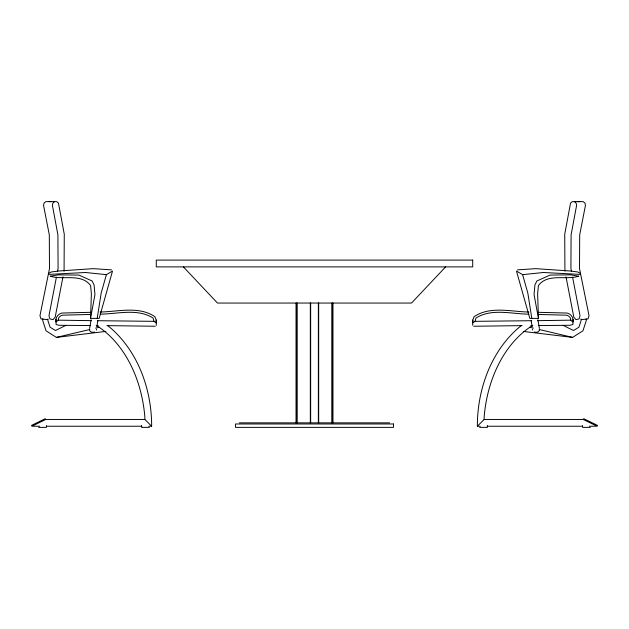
<?xml version="1.0" encoding="UTF-8"?>
<svg xmlns="http://www.w3.org/2000/svg" width="629" height="629" viewBox="0 0 629 629"><rect width="100%" height="100%" fill="white"/><g stroke="black" fill="none" stroke-linecap="round" stroke-linejoin="round"><path stroke-width="0.94" d="M532.59 330.123L532.59 329.203M538.636 325.563L569.953 325.287L572.948 324.501L572.948 322.032L570.731 320.161C571.085 317.614 568.82 315.86 566.619 315.184L538.408 314.453M572.948 322.032C573.876 317.897 571.195 314.028 567.138 313.045L538.487 312.314M472.717 325.335L472.796 320.035L474.093 316.694C489.236 306.362 508.932 311.151 526.001 311.937L528.887 312.023M472.717 322.858L475.021 321.34L475.949 318.046C490.73 308.611 509.466 313.454 525.891 314.068L528.777 314.162M90.537 318.384L91.378 293.837L90.584 285.527C81.094 272.962 63.246 280.4 50.241 276.186L58.411 274.865L78.9 275.07L92.117 280.974L94.091 284.976L94.955 294.592L90.537 318.384L99.185 318.384L112.52 271.044L106.38 274.653L85.56 272.499L48.433 274.417M42.796 318.754L42.717 320.562L46.051 330.815L56.406 337.396L105.821 331.42M48.024 318.879L47.946 320.782L50.123 327.253L55.517 330.492L65.825 325.39M97.204 318.384L101.159 293.13L106.38 274.653M89.609 328.472L91.119 319.784M96.835 326.679L97.849 320.869M56.406 277.24L48.968 315.727L49.966 318.942L53.08 319.626L55.195 317.095L62.963 276.909M57.522 271.469L58.08 268.583L57.907 234.861L52.404 205.392L52.86 203.088L54.581 201.626L56.783 201.657L58.473 203.175L64.268 234.169L64.072 271.17M55.981 321.639C55.242 317.614 57.986 314.02 61.862 313.045L90.513 312.314M539.509 330.123L538.495 331.75L536.05 332.427L534.414 331.978M445.607 266.885L411.523 303.052L217.477 303.052L183.393 266.885M480.297 426.242L477.348 426.242L484.133 419.464L583.248 419.464L597.157 426.242L589.294 426.242M521.237 325.602C491.516 349.52 477.269 388.856 477.348 426.242M90.364 325.563L59.047 325.287L56.052 324.501L56.052 322.032L58.269 320.161C57.915 317.614 60.18 315.86 62.381 315.184L90.592 314.453M523.179 331.42L572.594 337.396L582.949 330.815L586.283 320.562L586.204 318.754M48.433 273.552L51.193 271.972L59.095 270.981L93.202 268.654L111.514 269.865M31.45 425.432L45.351 418.647M94.586 331.978L92.95 332.427L90.505 331.75L89.491 330.123M570.731 320.161L537.504 320.664M56.406 337.396L89.829 329.502M95.561 328.149L99.374 327.245M538.463 318.384L534.045 294.592L534.909 284.976L536.883 280.974L550.1 275.07L570.589 274.865L578.759 276.186C565.754 280.4 547.906 272.962 538.416 285.527L537.622 293.837L538.463 318.384L529.815 318.384L516.48 271.044L522.62 274.653L543.44 272.499L580.567 274.417M517.486 269.865L535.798 268.654L569.905 270.981L577.807 271.972L580.567 273.552M475.021 321.34L531.662 320.704M473.708 326.254L522.086 325.625M100.113 312.023L102.999 311.937C120.068 311.151 139.764 306.362 154.907 316.694L156.204 320.035L156.283 325.335M100.223 314.162L103.109 314.068C119.534 313.454 138.27 308.611 153.051 318.046L153.979 321.34L156.283 322.858M581.338 319.626L587.989 318.942L589.035 315.727L579.513 268.583L579.694 234.861L585.45 205.392L584.97 203.088L583.169 201.626L572.217 201.657L570.527 203.175L564.732 234.169L564.928 271.17M577.587 201.657L579.82 201.626M530.79 325.618L532.834 325.547M54.581 201.626L45.831 201.626L44.03 203.088L43.55 205.392L49.306 234.861L49.487 268.583L39.965 315.727L41.011 318.942L47.662 319.626M148.703 426.242L151.652 426.242L144.867 419.464L45.752 419.464L31.843 426.242L39.706 426.242M239.366 422.853L389.634 422.853M46.577 426.242L141.832 426.242M487.168 426.242L582.423 426.242M38.628 427.374L46.428 427.374L46.428 425.566M149.387 427.374L141.596 427.374L141.596 425.566M479.613 427.374L487.404 427.374L487.404 425.566M590.372 427.374L582.572 427.374L582.572 425.566M91.496 320.664L58.269 320.161M97.338 320.704L153.979 321.34M96.166 325.547L98.21 325.618M106.914 325.625L155.292 326.254M49.18 201.626L51.413 201.657M529.626 327.245L533.439 328.149M539.171 329.502L572.594 337.396M583.649 418.647L597.55 425.432M563.175 325.39L573.483 330.492L578.877 327.253L581.054 320.782L580.976 318.879M574.419 201.626L576.14 203.088L576.596 205.392L571.093 234.861L570.92 268.583L571.478 271.469M107.763 325.602C137.484 349.52 151.731 388.856 151.652 426.242M522.62 274.653L527.841 293.13L531.796 318.384M572.594 277.24L580.032 315.727L579.034 318.942L575.92 319.626L573.805 317.095L566.037 276.909M537.881 319.784L539.391 328.472M531.151 320.869L532.165 326.679M55.981 319.17L56.052 322.032M96.41 329.203L96.41 330.123M573.019 319.17L573.019 321.639M484.133 419.464L484.133 417.2A114.415 83.366 90 0 1 532.456 325.547M472.796 320.035L472.796 322.504M332.922 303.052L332.922 422.853M332.584 303.052L332.584 422.853M331.79 303.052L331.79 422.853M318.683 303.052L318.683 422.853M318.345 303.052L318.345 422.853M310.655 303.052L310.655 422.853M310.317 303.052L310.317 422.853M297.21 303.052L297.21 422.853M296.416 303.052L296.416 422.853M296.078 303.052L296.078 422.853M156.204 320.035L156.204 322.504M144.867 419.464L144.867 417.2A114.415 83.366 -90 0 0 96.544 325.547M472.717 260.099L156.283 260.099L156.283 266.885L472.717 266.885L472.717 260.099M393.495 423.985L235.505 423.985L235.505 427.374L393.495 427.374L393.495 423.985"/></g></svg>
